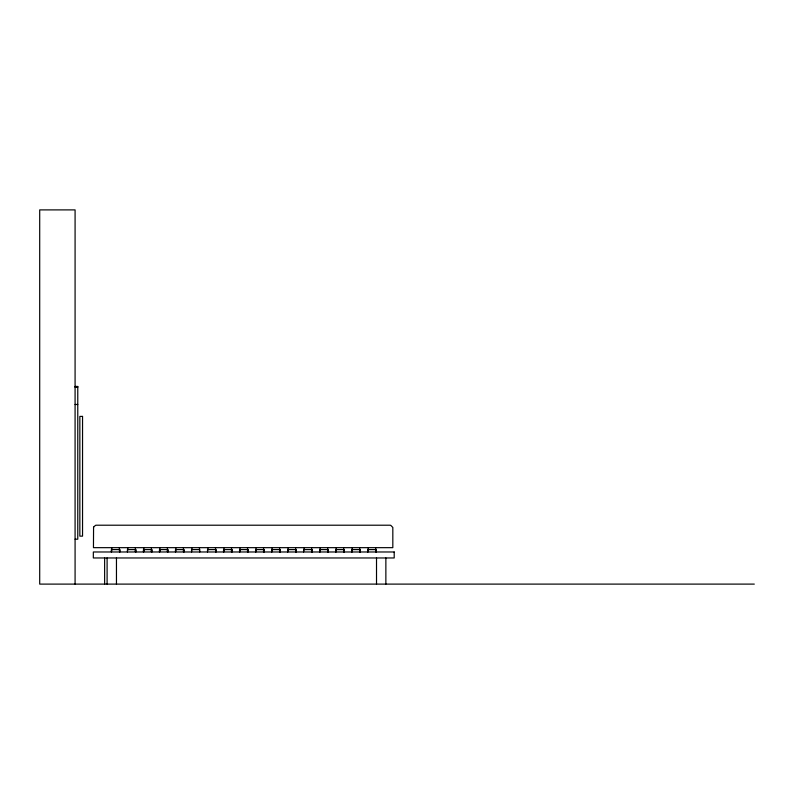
<?xml version="1.0" encoding="UTF-8"?>
<svg xmlns="http://www.w3.org/2000/svg" width="794" height="794" viewBox="0 0 794 794"><rect width="100%" height="100%" fill="white"/><g stroke="black" fill="none" stroke-linecap="round" stroke-linejoin="round"><path stroke-width="1.19" d="M75.083 386.44L77.772 386.44L77.772 539.195L75.083 539.195M75.083 386.767L77.772 386.767M75.083 387.144L77.772 387.144M75.083 404.483L77.772 404.483M327.783 551.681L327.634 547.523M352.159 551.681L352.01 549.885M754.3 584.106L39.7 584.106L39.7 209.894L75.083 209.894L75.083 584.106M385.864 557.964L385.864 584.106M376.515 557.964L376.515 584.106M376.148 549.587L376.148 551.979M375.999 551.979L375.999 549.587L367.721 549.587L367.721 551.979M375.701 547.523L375.701 550.182M368.178 547.523L368.178 550.182M367.88 549.587L367.88 551.979M360.129 549.587L360.129 551.979M359.98 551.979L359.98 549.587L351.702 549.587L351.702 551.979M359.831 549.885L359.831 551.681M359.682 547.523L359.682 551.681M352.159 547.523L352.159 550.182M351.851 549.587L351.851 551.979M344.11 549.587L344.11 551.979M343.961 551.979L343.961 549.587L335.683 549.587L335.683 551.979M343.802 549.885L343.653 551.681L343.653 547.523M336.13 547.523L336.13 551.681L335.981 549.885M335.832 549.587L335.832 551.979M328.091 549.587L328.091 551.979M327.932 551.979L327.932 549.587L319.664 549.587L319.664 551.979M320.111 547.523L320.111 551.681L319.962 549.885M319.813 549.587L319.813 551.979M312.062 549.587L312.062 551.979M311.913 551.979L311.913 549.587L303.645 549.587L303.645 551.979M311.615 547.523L311.615 550.182M304.092 547.523L304.092 550.182M296.043 549.587L296.043 551.979M295.894 551.979L295.894 549.587L287.617 549.587L287.617 551.979M295.596 547.523L295.596 550.182M288.073 547.523L288.073 550.182M287.775 549.587L287.775 551.979M280.024 549.587L280.024 551.979M279.875 551.979L279.875 549.587L271.598 549.587L271.598 551.979M279.726 549.885L279.726 551.681M279.577 547.523L279.577 551.681M272.054 547.523L272.054 550.182M271.905 549.885L271.905 551.681M271.747 549.587L271.747 551.979M264.005 549.587L264.005 551.979M263.856 551.979L263.856 549.587L255.579 549.587L255.579 551.979M263.697 549.885L263.548 551.681L263.548 547.523M256.025 547.523L256.025 551.681L255.876 549.885M255.728 549.587L255.728 551.979M247.986 549.587L247.986 551.979M247.827 551.979L247.827 549.587L239.56 549.587L239.56 551.979M247.678 549.885L247.53 551.681L247.53 547.523M240.006 547.523L240.006 551.681L239.857 549.885M239.709 549.587L239.709 551.979M231.957 549.587L231.957 551.979M231.808 551.979L231.808 549.587L223.541 549.587L223.541 551.979M231.659 549.885L231.511 551.681L231.511 547.523M223.987 547.523L223.987 551.681L223.839 549.885M223.69 549.587L223.69 551.979M215.938 549.587L215.938 551.979M215.789 551.979L215.789 549.587L207.512 549.587L207.512 551.979M215.492 547.523L215.64 551.681M207.968 547.523L207.968 550.182M199.77 551.979L199.77 549.587L191.493 549.587L191.642 551.979M199.473 547.523L199.473 550.182M191.95 547.523L191.95 550.182M183.9 549.587L183.9 551.979M183.751 551.979L183.751 549.587L175.474 549.587L175.474 551.979M183.593 549.885L183.593 551.681M183.444 547.523L183.444 551.681M175.921 547.523L175.921 550.182M175.623 549.587L175.623 551.979M167.881 549.587L167.881 551.979M167.723 551.979L167.723 549.587L159.455 549.587L159.455 551.979M167.574 549.885L167.425 551.681L167.425 547.523M159.902 547.523L159.902 551.681L159.753 549.885M159.604 549.587L159.604 551.979M151.853 549.587L151.853 551.979M151.704 551.979L151.704 549.587L143.436 549.587L143.436 551.979M151.555 549.885L151.406 551.681L151.406 547.523M143.883 547.523L143.883 551.681L143.734 549.885M143.585 549.587L143.585 551.979M135.834 549.587L135.834 551.979M135.685 551.979L135.685 549.587L127.407 549.587L127.407 551.979M135.536 549.885L135.387 551.681L135.387 547.523M127.864 547.523L127.864 550.182M119.815 549.587L119.815 551.979M119.666 551.979L119.666 549.587L111.388 549.587L111.388 551.979M119.517 549.885L119.517 551.681M119.368 547.523L119.368 550.182M116.46 557.964L116.46 584.106M111.845 547.523L111.845 550.182M111.537 549.587L111.537 551.979M107.101 557.964L107.101 584.106M104.629 557.964L104.629 584.106M93.573 527.137L93.454 547.661L392.822 547.661L392.822 527.454L390.807 525.38A6.273 4.436 -90 0 0 389.824 525.211L96.451 525.211A6.273 4.436 -90 0 0 95.469 525.38L93.573 527.137M82.546 416.403L79.847 416.403L79.847 536.149L82.546 536.149L82.546 416.403M394.201 551.979L93.335 551.979L93.335 557.964L394.201 557.964L394.201 551.979"/></g></svg>
